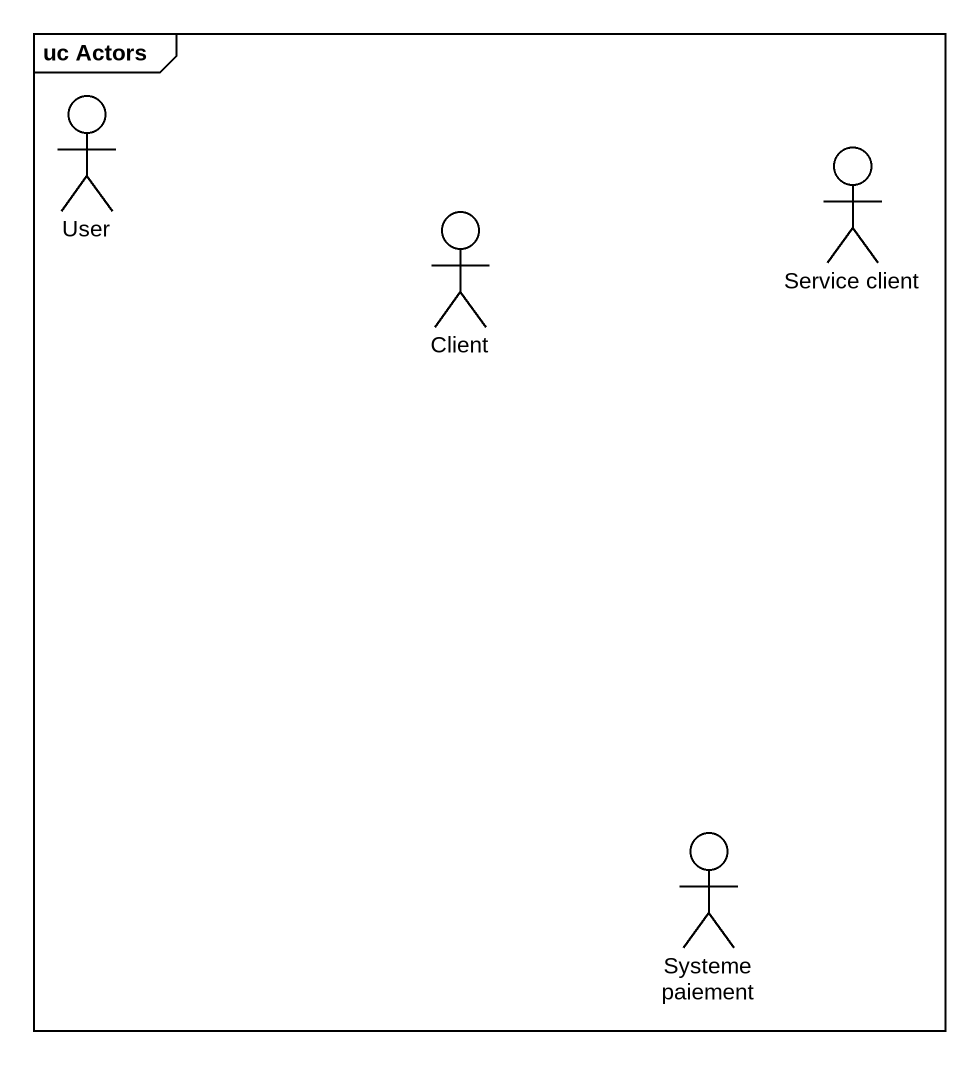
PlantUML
@startuml
mainframe uc Actors
actor User
actor "Service client" as Service_client
actor Client
actor "Systeme paiement" as Systeme_paiement
@enduml
